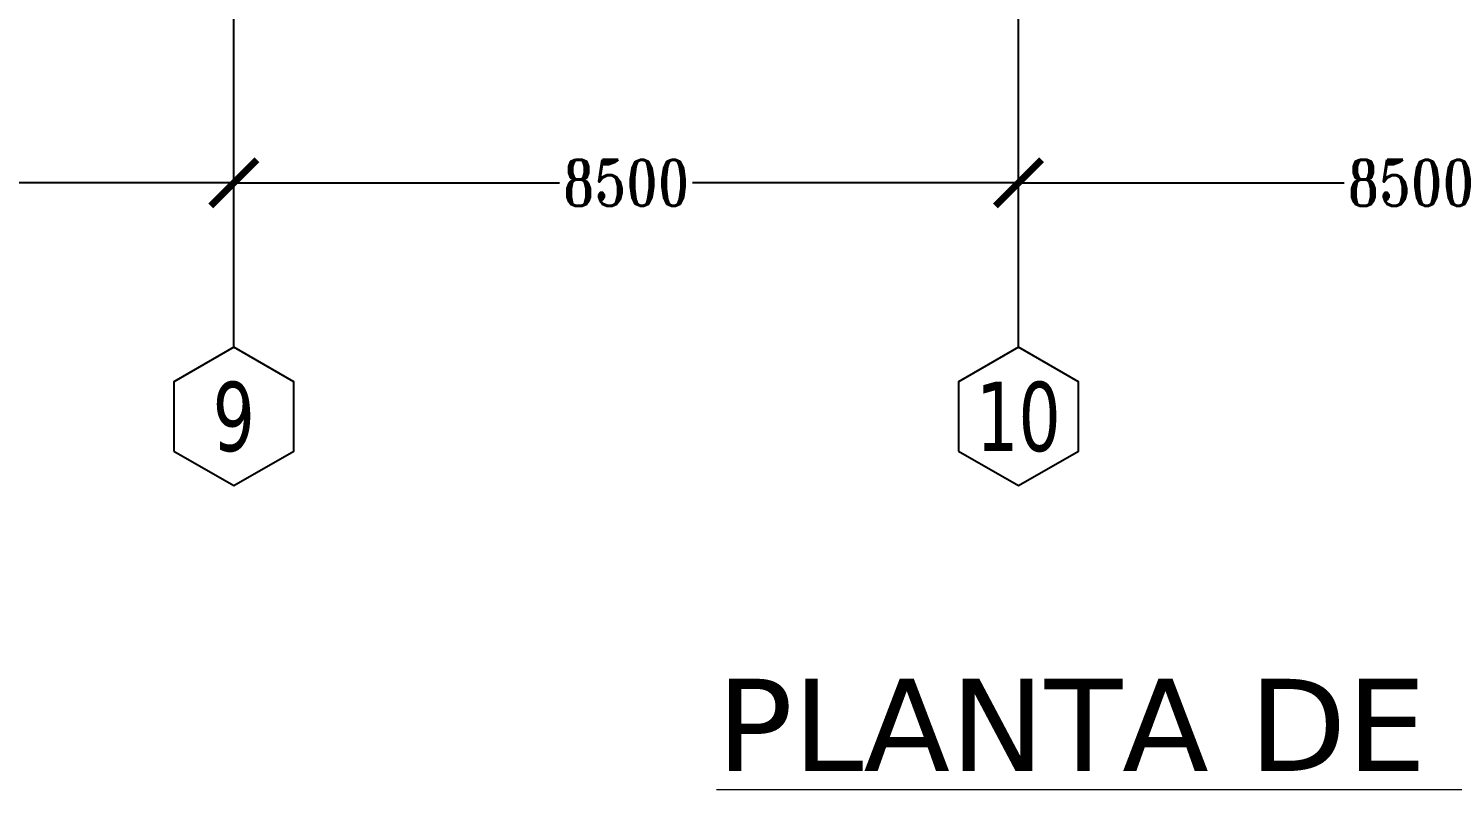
# Model space of a CAD drawing. Header units: millimetres. Extents: x -1682 to 79514, y -21906 to 33736.
# Drawn here: x 19692 to 35118, y -10573 to -2327 of the extents above; entities that cross this region are included whole.
import ezdxf
from ezdxf.enums import TextEntityAlignment as Align

# ---------------------------------------------------------------- set-up
doc = ezdxf.new("R2010")
doc.units = ezdxf.units.MM
doc.header["$LTSCALE"] = 0.9
for name, color, linetype in [('COTAS', 8, 'Continuous'), ('HCB-EJES', 1, 'Continuous'), ('HCB-ROTULOS', 2, 'Continuous')]:
    doc.layers.add(name, color=color, linetype=linetype)
doc.layers.add('HCB-TEXT-H1', color=6, linetype='Continuous', lineweight=18)
doc.styles.add('ROMANT', font='romant.shx', dxfattribs={"width": 0.8})
doc.styles.add('VERDANA', font='verdana.ttf')
doc.dimstyles.new('1.125', dxfattribs={"dimscale": 0, "dimtxt": 500, "dimasz": 500, "dimexe": 4, "dimexo": 4, "dimgap": 15, "dimtad": 0, "dimdec": 0, "dimzin": 4, "dimdsep": 46, "dimtxsty": 'ROMANT', "dimblk": 'ARCHTICK', "dimcen": -10, "dimclrd": 256, "dimclrt": 3, "dimadec": 0, "dimazin": 0, "dimtfac": 1, "dimtdec": 0, "dimtix": 1, "dimtmove": 0, "dimatfit": 0, "dimldrblk": 'OBLIQUE', "dimfxl": 0.05, "dimtolj": 1, "dimtzin": 0, "dimarcsym": 0})

# ---------------------------------------------------------------- blocks, each defined once
blk = doc.blocks.new('_ArchTick')
at = {"color": 0, "linetype": 'ByBlock', "const_width": 0.15}
blk.add_lwpolyline([(-0.5, -0.5), (0.5, 0.5)], dxfattribs=at)
blk = doc.blocks.new('*D512')
at = {"layer": 'COTAS', "color": 0, "lineweight": -2, "transparency": 16777216}
for p, q in [((13416, -5776), (13416, -3996)), ((21916, -5776), (21916, -3996))]:
    blk.add_line(p, q, dxfattribs=at)
at = {"layer": 'COTAS', "lineweight": -2, "transparency": 16777216}
for p, q in [((13416, -4000), (16946, -4000)), ((21916, -4000), (18386, -4000))]:
    blk.add_line(p, q, dxfattribs=at)
at = {"layer": 'Defpoints', "color": 0, "transparency": 16777216}
for p in [(13416, -4000), (13416, -5780), (21916, -5780)]:
    blk.add_point(p, dxfattribs=at)
at = {"layer": 'COTAS', "lineweight": -2, "transparency": 16777216, "xscale": 500, "yscale": 500, "zscale": 500, "rotation": 180}
blk.add_blockref('_ArchTick', (13416, -4000), dxfattribs=at)
at = {"layer": 'COTAS', "lineweight": -2, "transparency": 16777216, "xscale": 500, "yscale": 500, "zscale": 500}
blk.add_blockref('_ArchTick', (21916, -4000), dxfattribs=at)
at = {"layer": 'COTAS', "color": 3, "transparency": 16777216, "insert": (17666, -4000), "char_height": 500, "attachment_point": 5, "style": 'ROMANT'}
blk.add_mtext('\\A1;8500', dxfattribs=at)
blk = doc.blocks.new('_Oblique')
at = {"color": 0, "linetype": 'ByBlock', "lineweight": -2}
blk.add_line((-0.5, -0.5), (0.5, 0.5), dxfattribs=at)
blk = doc.blocks.new('*D513')
at = {"layer": 'COTAS', "color": 0, "lineweight": -2, "transparency": 16777216}
for p, q in [((21916, -5776), (21916, -3996)), ((30416, -5776), (30416, -3996))]:
    blk.add_line(p, q, dxfattribs=at)
at = {"layer": 'COTAS', "lineweight": -2, "transparency": 16777216}
for p, q in [((21916, -4000), (25446, -4000)), ((30416, -4000), (26886, -4000))]:
    blk.add_line(p, q, dxfattribs=at)
at = {"layer": 'Defpoints', "color": 0, "transparency": 16777216}
for p in [(21916, -4000), (21916, -5780), (30416, -5780)]:
    blk.add_point(p, dxfattribs=at)
at = {"layer": 'COTAS', "lineweight": -2, "transparency": 16777216, "xscale": 500, "yscale": 500, "zscale": 500, "rotation": 180}
blk.add_blockref('_ArchTick', (21916, -4000), dxfattribs=at)
at = {"layer": 'COTAS', "lineweight": -2, "transparency": 16777216, "xscale": 500, "yscale": 500, "zscale": 500}
blk.add_blockref('_ArchTick', (30416, -4000), dxfattribs=at)
at = {"layer": 'COTAS', "color": 3, "transparency": 16777216, "insert": (26166, -4000), "char_height": 500, "attachment_point": 5, "style": 'ROMANT'}
blk.add_mtext('\\A1;8500', dxfattribs=at)
blk = doc.blocks.new('*D514')
at = {"layer": 'COTAS', "color": 0, "lineweight": -2, "transparency": 16777216}
for p, q in [((30416, -5776), (30416, -3996)), ((38916, -5776), (38916, -3996))]:
    blk.add_line(p, q, dxfattribs=at)
at = {"layer": 'COTAS', "lineweight": -2, "transparency": 16777216}
for p, q in [((30416, -4000), (33946, -4000)), ((38916, -4000), (35386, -4000))]:
    blk.add_line(p, q, dxfattribs=at)
at = {"layer": 'Defpoints', "color": 0, "transparency": 16777216}
for p in [(30416, -4000), (30416, -5780), (38916, -5780)]:
    blk.add_point(p, dxfattribs=at)
at = {"layer": 'COTAS', "lineweight": -2, "transparency": 16777216, "xscale": 500, "yscale": 500, "zscale": 500, "rotation": 180}
blk.add_blockref('_ArchTick', (30416, -4000), dxfattribs=at)
at = {"layer": 'COTAS', "lineweight": -2, "transparency": 16777216, "xscale": 500, "yscale": 500, "zscale": 500}
blk.add_blockref('_ArchTick', (38916, -4000), dxfattribs=at)
at = {"layer": 'COTAS', "color": 3, "transparency": 16777216, "insert": (34666, -4000), "char_height": 500, "attachment_point": 5, "style": 'ROMANT'}
blk.add_mtext('\\A1;8500', dxfattribs=at)

msp = doc.modelspace()

# ---------------------------------------------------------------- linework, layer by layer
at = {"layer": 'HCB-EJES'}
for p, q in [((21916, -5780.2), (21916, 31280.5)), ((30416, -5780.2), (30416, 31280.5))]:
    msp.add_line(p, q, dxfattribs=at)
at = {"layer": 'HCB-ROTULOS'}
for points in [[(21266.4, -6905.2), (21916, -7280.2), (22565.5, -6905.2), (22565.5, -6155.2), (21916, -5780.2), (21266.4, -6155.2)], [(29766.4, -6905.2), (30416, -7280.2), (31065.5, -6905.2), (31065.5, -6155.2), (30416, -5780.2), (29766.4, -6155.2)]]:
    msp.add_lwpolyline(points, close=True, dxfattribs=at)

# ---------------------------------------------------------------- texts
at = {"layer": 'HCB-ROTULOS', "color": 4, "style": 'VERDANA', "width": 0.7}
for s, p in [('9', (21916, -6530.2)), ('10', (30416, -6530.2))]:
    msp.add_text(s, height=750, dxfattribs=at).set_placement(p, align=Align.MIDDLE_CENTER)
at = {"layer": 'HCB-TEXT-H1', "style": 'VERDANA'}
msp.add_text('%%UPLANTA DE PISO 12 N.E. +48.55m', height=1000, dxfattribs=at).set_placement((38916, -9872.7), align=Align.MIDDLE_CENTER)

# ---------------------------------------------------------------- dimensions: what is measured, and where the dimension line sits
at = {"layer": 'COTAS'}
for base, p1, p2, picture, middle in [((13416, -4000), (21916, -5780.2), (13416, -5780.2), '*D512', (17666, -4000)), ((21916, -4000), (30416, -5780.2), (21916, -5780.2), '*D513', (26166, -4000)), ((30416, -4000), (38916, -5780.2), (30416, -5780.2), '*D514', (34666, -4000))]:
    dim = msp.add_linear_dim(base=base, p1=p1, p2=p2, dimstyle='1.125', override={"dimscale": 1}, dxfattribs=at)
    dim.commit()
    dim.dimension.update_dxf_attribs({"geometry": picture, "text_midpoint": middle})

doc.saveas('drawing.dxf')
